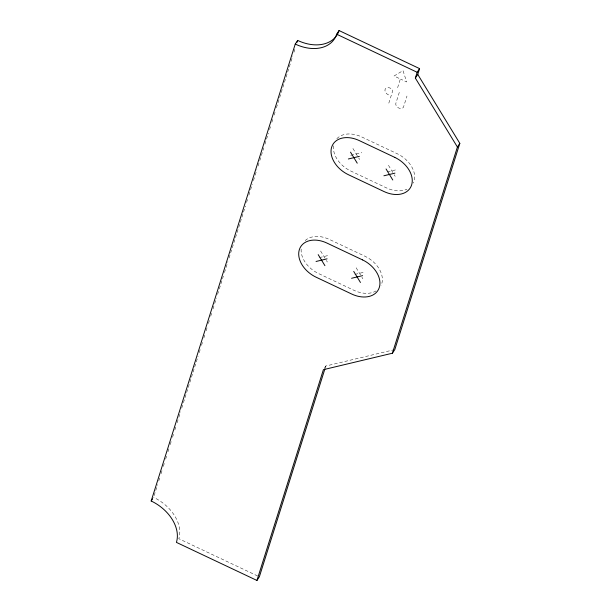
<?xml version="1.0" encoding="UTF-8"?>
<svg xmlns="http://www.w3.org/2000/svg" width="611" height="611" viewBox="0 0 611 611"><rect width="100%" height="100%" fill="white"/><g stroke="black" fill="none" stroke-linecap="round" stroke-linejoin="round"><path stroke-width="0.46" stroke-dasharray="3.06 2.29" d="M154.171 495.529L157.615 484.607M158.761 480.972L159.906 477.328M161.06 473.685L162.205 470.042M163.351 466.407L164.496 462.764M165.65 459.121L166.795 455.485M167.941 451.842L169.094 448.199M170.24 444.556L171.386 440.921M172.539 437.277L173.684 433.634M174.83 429.999L175.983 426.356M177.129 422.713L178.565 418.161M178.847 417.252L180.573 411.791M181.719 408.148L183.155 403.596M183.445 402.687L198.079 356.266M199.224 352.623L200.377 348.988M201.523 345.345L202.669 341.702M203.814 338.066L204.968 334.423M206.113 330.78L207.259 327.137M208.412 323.502L209.558 319.859M210.703 316.215L211.857 312.58M213.002 308.937L214.438 304.385M214.721 303.476L216.447 298.015M217.592 294.372L219.028 289.82M219.318 288.911L223.336 276.164M224.481 272.529L227.926 261.607M229.072 257.964L245.431 206.083M246.577 202.44L247.73 198.796M248.876 195.161L250.311 190.609M250.594 189.7L252.32 184.232M253.466 180.596L254.902 176.044M255.192 175.136L256.91 169.675M258.056 166.032L259.492 161.48M259.782 160.571L263.799 147.824M264.945 144.188L268.389 133.259M269.543 129.624L270.688 125.981M271.834 122.337L272.98 118.702M274.133 115.059L275.278 111.416M276.424 107.773L290.775 62.269M291.065 61.352L292.784 55.891M293.937 52.256L295.365 47.704M388.817 103.144L392.621 91.077A2.329 1.65 33.5 0 0 391.04 88.496L390.391 88.183A4.781 3.383 33.5 0 0 385.067 89.45A4.781 3.383 33.5 0 0 388.313 94.774L390.605 95.851M397.624 87.678L400.365 78.972L394.072 76.001L403.008 70.593L406.659 81.95L400.808 79.186M399.296 92.398L395.875 103.251A4.292 3.04 33.5 0 0 398.784 108.025A4.292 3.04 33.5 0 0 403.558 106.887L406.979 96.026M325.243 367.837L325.816 366.02L393.889 349.79M324.365 368.212L325.816 366.02M350.767 155.324L361.811 152.689M387.229 171.905L397.349 169.491M319.377 257.598L329.489 255.184M354.915 274.4L365.034 271.987M257.643 575.982L178.832 538.726A37.225 26.357 33.5 0 0 153.598 497.354M388.466 165.291L393.751 173.959M394.232 174.754L395.195 176.327M352.921 148.488L358.214 157.157M358.695 157.951L359.65 159.524M356.152 267.786L361.437 276.455M361.918 277.241L362.881 278.815M320.607 250.984L325.9 259.652M326.381 260.439L327.336 262.012M301.162 249.128A24.814 17.566 33.5 0 0 318.591 273.575L354.128 290.378A24.814 17.566 33.5 0 0 376.055 290.935M305.164 240.574A24.814 17.566 33.5 0 1 329.36 239.413L364.897 256.215A24.814 17.566 33.5 0 1 381.043 285.528M333.56 145.823A24.814 17.566 33.5 0 0 350.905 171.088L386.442 187.89A24.814 17.566 33.5 0 0 406.941 189.211M336.821 138.743A24.814 17.566 33.5 0 1 361.674 136.925L397.211 153.728A24.814 17.566 33.5 0 1 413.357 183.04"/><path stroke-width="0.92" d="M151.177 501.005L295.25 44.076L297.664 40.418A37.225 26.357 33.5 0 0 339.059 30.55L419.581 68.615L417.756 74.42L415.343 78.071L457.402 147.03L392.392 353.219L323.395 369.67L256.941 580.45L176.419 542.385A37.225 26.357 33.5 0 0 151.177 501.005L152.628 498.813M297.091 42.243L297.664 40.418M415.343 78.071L417.168 72.274L419.581 68.615M324.953 368.746L259.354 576.792L256.941 580.45M417.756 74.42L459.823 143.371L394.813 349.568L392.392 353.219M295.25 44.076A37.225 26.357 33.5 0 0 336.646 34.208L339.059 30.55M457.402 147.03L459.823 143.371M348.354 158.982L359.39 156.347M383.891 175.785L394.935 173.15M316.04 261.47L327.076 258.835M351.577 278.272L362.621 275.637M336.646 34.208L417.168 72.274M386.045 168.949L392.781 179.985M350.508 152.147L357.236 163.183M353.731 271.437L360.459 282.473M318.194 254.634L324.922 265.67M394.798 157.386L359.26 140.583A24.814 17.566 33.5 0 0 331.658 147.159A24.814 17.566 33.5 0 0 348.484 174.746L384.029 191.549A24.814 17.566 33.5 0 0 411.623 184.965A24.814 17.566 33.5 0 0 394.798 157.386M362.483 259.874L326.946 243.071A24.814 17.566 33.5 0 0 299.344 249.647A24.814 17.566 33.5 0 0 316.17 277.234L351.715 294.036A24.814 17.566 33.5 0 0 379.309 287.453A24.814 17.566 33.5 0 0 362.483 259.874"/></g></svg>
